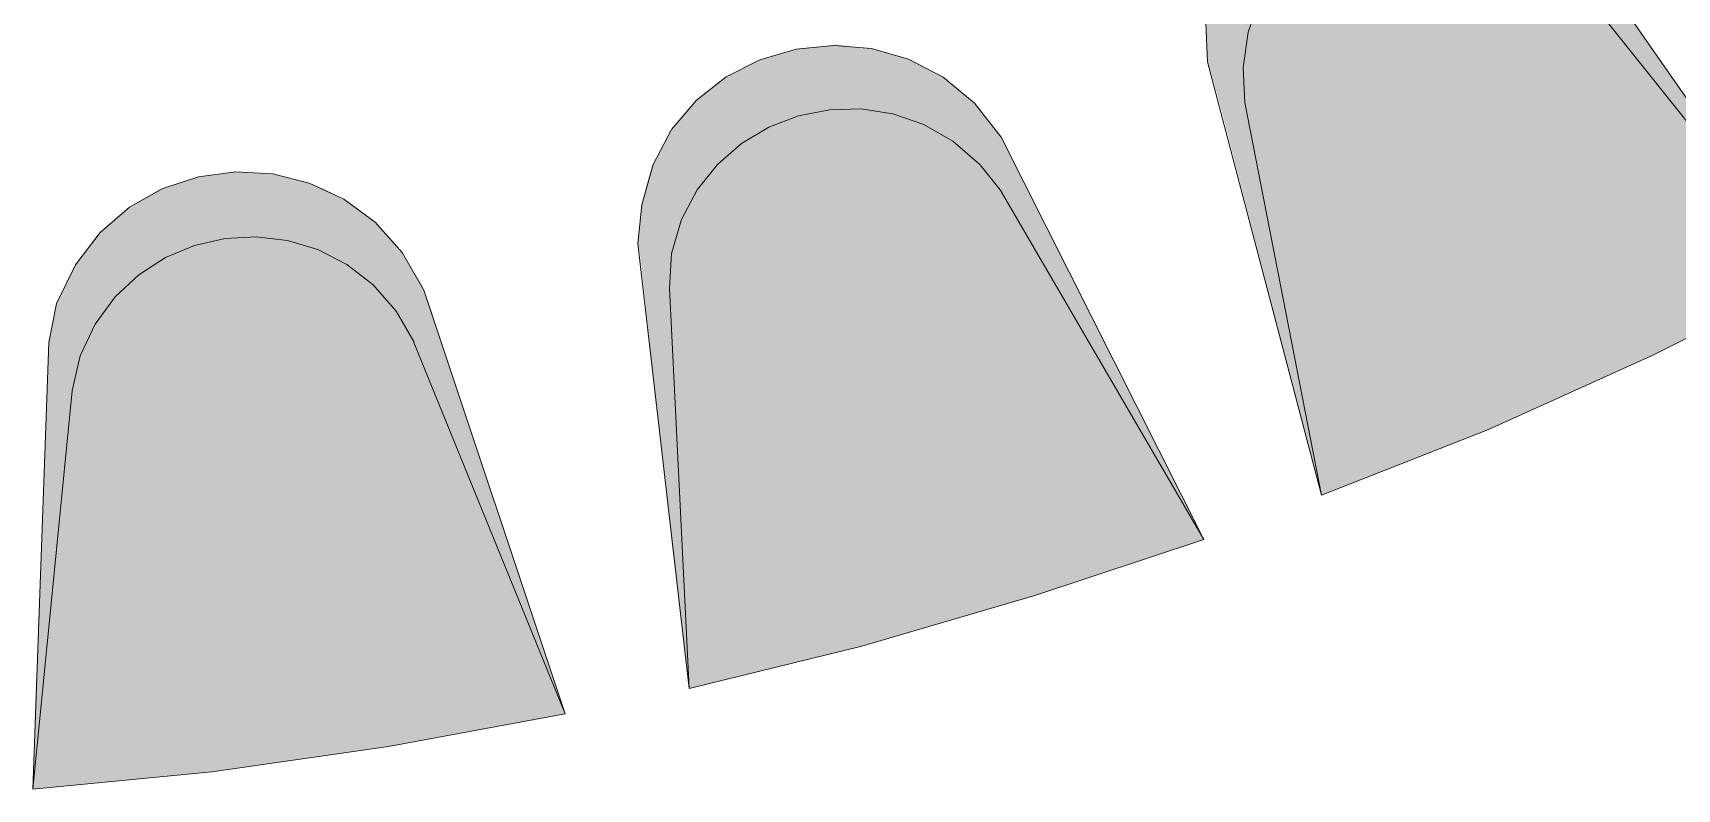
# Model space of a CAD drawing. Extents: x 0 to 245, y -13 to 205.
# Drawn here: x 164.08 to 189.63, y 32.53 to 44.28 of the extents above; entities that cross this region are included whole.
import ezdxf

# ---------------------------------------------------------------- set-up
doc = ezdxf.new("R2010")
doc.units = 0
doc.layers.add('FILL', color=8, linetype='Continuous')
doc.layers.add('GEOMETRY', color=7, linetype='Continuous')

msp = doc.modelspace()

# ---------------------------------------------------------------- hatches: boundary and pattern name
at = {"layer": 'FILL'}
for points in [[(191.703, 40.497), (187.704, 46.238), (187.223, 46.698), (186.689, 47.03), (186.12, 47.24), (185.534, 47.331), (184.947, 47.31), (184.378, 47.181), (183.843, 46.95), (183.361, 46.621), (182.948, 46.201), (182.622, 45.693), (182.401, 45.103), (182.302, 44.436), (182.332, 43.835)], [(187.796, 45.397), (187.399, 45.789), (186.951, 46.082), (186.476, 46.277), (185.985, 46.376), (185.49, 46.386), (185.005, 46.309), (184.541, 46.151), (184.11, 45.916), (183.724, 45.609), (183.397, 45.233), (183.139, 44.794), (182.963, 44.296), (182.882, 43.744), (182.912, 43.203)], [(187.795, 45.397), (189.566, 43.203), (189.809, 43.203)], [(187.795, 45.397), (188.283, 45.397), (189.809, 43.203)], [(191.703, 40.497), (187.796, 45.396)], [(183.156, 44.826), (182.972, 44.284), (188.68, 44.284)], [(183.156, 44.826), (188.283, 44.826), (188.68, 44.284)], [(182.301, 44.284), (182.331, 43.835), (182.881, 43.835)], [(182.301, 44.284), (182.972, 44.284), (182.881, 43.835)], [(182.972, 44.284), (182.881, 43.743), (189.108, 43.743)], [(182.972, 44.284), (188.68, 44.284), (189.108, 43.743)], [(182.271, 36.409), (179.126, 42.662), (178.711, 43.192), (178.224, 43.595), (177.685, 43.876), (177.112, 44.04), (176.524, 44.09), (175.939, 44.031), (175.376, 43.867), (174.854, 43.601), (174.391, 43.239), (174.005, 42.783), (173.716, 42.239), (173.542, 41.61), (173.481, 41.009)], [(175.892, 44.015), (175.373, 43.865), (177.663, 43.865)], [(175.983, 44.044), (175.892, 44.015), (177.205, 44.015)], [(175.892, 44.015), (177.204, 44.015), (177.663, 43.865)], [(176.593, 44.104), (175.983, 44.044), (177.021, 44.044)], [(175.983, 44.044), (177.021, 44.044), (177.205, 44.015)], [(175.312, 43.835), (174.855, 43.594), (178.21, 43.594)], [(175.374, 43.864), (175.312, 43.835), (177.784, 43.835)], [(175.312, 43.835), (177.784, 43.835), (178.21, 43.594)], [(175.374, 43.864), (177.663, 43.864), (177.784, 43.835)], [(184.101, 37.101), (182.331, 43.835)], [(182.332, 43.835), (182.363, 43.743), (182.882, 43.743)], [(182.332, 43.835), (182.882, 43.835), (182.882, 43.743)], [(182.363, 43.743), (182.515, 43.202), (182.912, 43.202)], [(182.363, 43.743), (182.882, 43.743), (182.912, 43.202)], [(182.882, 43.743), (182.911, 43.202), (189.566, 43.202)], [(182.882, 43.743), (189.109, 43.743), (189.566, 43.202)], [(174.762, 43.533), (174.366, 43.202), (178.669, 43.202)], [(174.855, 43.594), (174.762, 43.533), (178.303, 43.533)], [(174.762, 43.533), (178.303, 43.533), (178.669, 43.202)], [(174.855, 43.594), (178.21, 43.594), (178.303, 43.533)], [(174.366, 43.202), (174.305, 43.142), (178.761, 43.142)], [(174.366, 43.202), (178.67, 43.202), (178.761, 43.142)], [(182.515, 43.202), (183.216, 40.497), (183.429, 40.497)], [(182.515, 43.202), (182.911, 43.202), (183.429, 40.497)], [(184.101, 37.101), (182.912, 43.203)], [(182.912, 43.202), (183.43, 40.497), (191.703, 40.497)], [(182.912, 43.202), (189.565, 43.202), (191.703, 40.497)], [(189.565, 43.202), (189.808, 43.202), (191.703, 40.497)], [(179.127, 41.821), (178.792, 42.24), (178.376, 42.6), (177.923, 42.861), (177.443, 43.027), (176.951, 43.102), (176.457, 43.09), (175.974, 42.994), (175.514, 42.818), (175.091, 42.565), (174.715, 42.239), (174.4, 41.843), (174.157, 41.382), (174, 40.858), (173.97, 40.317)], [(174.245, 43.052), (174.123, 42.904), (175.709, 42.904)], [(174.275, 43.113), (174.245, 43.052), (176.228, 43.052)], [(174.245, 43.052), (176.228, 43.052), (175.709, 42.904)], [(174.305, 43.143), (174.275, 43.113), (178.791, 43.113)], [(174.275, 43.113), (176.778, 43.113), (176.228, 43.052)], [(174.305, 43.143), (178.76, 43.143), (178.791, 43.113)], [(176.198, 43.052), (175.709, 42.904), (177.784, 42.904)], [(176.228, 43.052), (176.198, 43.052), (177.358, 43.052)], [(176.198, 43.052), (177.358, 43.052), (177.784, 42.904)], [(176.778, 43.113), (176.228, 43.052), (177.205, 43.052)], [(176.228, 43.052), (177.358, 43.052)], [(176.778, 43.113), (177.205, 43.052), (178.822, 43.052)], [(176.778, 43.113), (178.792, 43.113), (178.822, 43.052)], [(177.205, 43.052), (178.822, 43.052)], [(177.205, 43.052), (178.822, 43.052)], [(177.358, 43.052), (177.876, 42.872), (178.975, 42.872)], [(177.358, 43.052), (178.822, 43.052), (178.975, 42.872)], [(173.939, 42.662), (173.755, 42.302), (174.793, 42.302)], [(173.969, 42.751), (173.939, 42.662), (175.22, 42.662)], [(173.939, 42.662), (175.22, 42.662), (174.793, 42.302)], [(173.969, 42.751), (175.373, 42.751), (175.22, 42.662)], [(174.123, 42.904), (173.97, 42.752), (175.374, 42.752)], [(174.123, 42.904), (175.709, 42.904), (175.374, 42.752)], [(175.22, 42.662), (175.158, 42.6), (178.365, 42.6)], [(175.647, 42.872), (175.22, 42.662), (178.272, 42.662)], [(175.22, 42.662), (178.272, 42.662), (178.365, 42.6)], [(175.709, 42.904), (175.647, 42.873), (177.876, 42.873)], [(175.647, 42.872), (177.876, 42.872), (178.272, 42.662)], [(175.709, 42.904), (177.784, 42.904), (177.876, 42.873)], [(177.876, 42.872), (178.272, 42.662), (179.127, 42.662)], [(177.876, 42.872), (178.976, 42.872), (179.127, 42.662)], [(178.272, 42.662), (178.365, 42.6), (179.158, 42.6)], [(178.272, 42.662), (179.126, 42.662), (179.158, 42.6)], [(175.159, 42.601), (174.793, 42.302), (178.7, 42.302)], [(175.159, 42.601), (178.365, 42.601), (178.7, 42.302)], [(178.365, 42.601), (178.792, 42.241), (179.342, 42.241)], [(178.365, 42.601), (179.158, 42.601), (179.342, 42.241)], [(173.696, 42.211), (173.602, 41.88), (174.427, 41.88)], [(173.755, 42.302), (173.695, 42.211), (174.701, 42.211)], [(173.696, 42.211), (174.702, 42.211), (174.427, 41.88)], [(173.755, 42.302), (174.792, 42.302), (174.701, 42.211)], [(174.733, 42.24), (174.427, 41.88), (179.067, 41.88)], [(174.793, 42.302), (174.733, 42.24), (178.792, 42.24)], [(174.733, 42.24), (178.792, 42.24), (179.067, 41.88)], [(174.793, 42.302), (178.7, 42.302), (178.792, 42.24)], [(178.792, 42.24), (179.127, 41.821), (179.555, 41.821)], [(178.792, 42.24), (179.342, 42.24), (179.555, 41.821)], [(172.351, 33.703), (170.155, 40.287), (169.817, 40.87), (169.396, 41.341), (168.909, 41.701), (168.374, 41.951), (167.807, 42.092), (167.228, 42.124), (166.652, 42.048), (166.098, 41.864), (165.584, 41.575), (165.125, 41.18), (164.741, 40.68), (164.448, 40.076), (164.326, 39.474)], [(166.308, 41.941), (166.035, 41.851), (168.628, 41.851)], [(166.615, 42.03), (166.308, 41.94), (168.415, 41.94)], [(166.308, 41.941), (168.414, 41.941), (168.628, 41.851)], [(166.95, 42.089), (166.615, 42.03), (168.017, 42.03)], [(166.615, 42.03), (168.017, 42.03), (168.415, 41.94)], [(167.225, 42.12), (166.95, 42.089), (167.834, 42.089)], [(166.95, 42.089), (167.835, 42.089), (168.017, 42.03)], [(165.73, 41.669), (165.515, 41.52), (169.148, 41.52)], [(166.035, 41.851), (165.73, 41.669), (168.965, 41.669)], [(165.73, 41.669), (168.964, 41.669), (169.148, 41.52)], [(166.035, 41.851), (168.629, 41.851), (168.965, 41.669)], [(173.603, 41.88), (173.541, 41.61), (174.275, 41.61)], [(173.603, 41.88), (174.427, 41.88), (174.275, 41.61)], [(174.397, 41.821), (174.153, 41.399), (179.372, 41.399)], [(174.427, 41.88), (174.397, 41.821), (179.126, 41.821)], [(174.397, 41.821), (179.126, 41.821), (179.372, 41.399)], [(174.427, 41.88), (179.067, 41.88), (179.126, 41.821)], [(182.271, 36.409), (179.126, 41.821)], [(179.127, 41.821), (179.982, 40.317), (180.317, 40.317)], [(179.127, 41.821), (179.555, 41.821), (180.317, 40.317)], [(165.515, 41.52), (165.242, 41.279), (169.453, 41.279)], [(165.515, 41.52), (169.148, 41.52), (169.453, 41.279)], [(173.511, 41.4), (173.481, 41.009), (174.06, 41.009)], [(173.511, 41.4), (174.153, 41.4), (174.06, 41.009)], [(173.542, 41.611), (173.512, 41.4), (174.153, 41.4)], [(173.542, 41.611), (174.275, 41.611), (174.153, 41.4)], [(174.153, 41.4), (174, 40.859), (179.676, 40.859)], [(174.153, 41.4), (179.372, 41.4), (179.676, 40.859)], [(165.242, 41.279), (165.058, 41.131), (169.605, 41.131)], [(165.058, 41.13), (165.058, 41.099), (167.316, 41.099)], [(165.058, 41.13), (167.347, 41.13), (167.316, 41.099)], [(165.242, 41.279), (169.454, 41.279), (169.605, 41.131)], [(167.347, 41.13), (167.102, 41.068), (167.897, 41.068)], [(167.347, 41.13), (167.408, 41.099), (169.605, 41.099)], [(167.347, 41.13), (169.605, 41.13), (169.605, 41.099)], [(170.002, 39.476), (169.727, 39.958), (169.366, 40.367), (168.957, 40.686), (168.51, 40.916), (168.038, 41.059), (167.552, 41.116), (167.067, 41.09), (166.592, 40.981), (166.141, 40.792), (165.726, 40.525), (165.358, 40.18), (165.05, 39.759), (164.815, 39.265), (164.692, 38.724)], [(164.997, 41.038), (164.875, 40.858), (166.248, 40.858)], [(165.058, 41.099), (164.996, 41.038), (166.797, 41.038)], [(164.997, 41.038), (166.798, 41.038), (166.248, 40.858)], [(165.058, 41.099), (167.316, 41.099), (166.797, 41.038)], [(166.522, 40.947), (166.248, 40.858), (168.628, 40.858)], [(166.797, 41.038), (166.522, 40.947), (168.414, 40.947)], [(166.522, 40.947), (168.415, 40.947), (168.628, 40.858)], [(167.103, 41.069), (166.797, 41.039), (168.079, 41.039)], [(166.797, 41.038), (168.078, 41.038), (168.414, 40.947)], [(167.103, 41.069), (167.897, 41.069), (168.079, 41.039)], [(167.409, 41.099), (167.897, 41.069), (169.637, 41.069)], [(167.409, 41.099), (169.605, 41.099), (169.637, 41.069)], [(167.897, 41.069), (168.415, 40.948), (169.756, 40.948)], [(167.897, 41.069), (169.636, 41.069), (169.756, 40.948)], [(168.415, 40.947), (168.66, 40.827), (169.85, 40.827)], [(168.415, 40.947), (169.757, 40.947), (169.85, 40.827)], [(174.275, 34.095), (173.481, 41.009)], [(173.481, 41.009), (173.511, 40.859), (174, 40.859)], [(173.481, 41.009), (174.06, 41.009), (174, 40.859)], [(164.875, 40.859), (164.692, 40.617), (165.852, 40.617)], [(164.875, 40.859), (166.248, 40.859), (165.852, 40.617)], [(166.004, 40.708), (165.79, 40.558), (169.117, 40.558)], [(166.248, 40.859), (166.004, 40.709), (168.934, 40.709)], [(166.004, 40.708), (168.934, 40.708), (169.117, 40.558)], [(166.248, 40.859), (168.629, 40.859), (168.934, 40.709)], [(168.66, 40.827), (168.933, 40.708), (169.911, 40.708)], [(168.66, 40.827), (169.849, 40.827), (169.911, 40.708)], [(168.933, 40.708), (169.361, 40.377), (170.123, 40.377)], [(168.933, 40.708), (169.911, 40.708), (170.123, 40.377)], [(173.511, 40.859), (173.573, 40.318), (173.969, 40.318)], [(173.511, 40.859), (173.999, 40.859), (173.969, 40.318)], [(174, 40.859), (173.97, 40.318), (179.982, 40.318)], [(174, 40.859), (179.677, 40.859), (179.982, 40.318)], [(164.692, 40.558), (164.508, 40.197), (165.363, 40.197)], [(164.692, 40.616), (164.692, 40.557), (165.79, 40.557)], [(164.692, 40.616), (165.851, 40.616), (165.79, 40.557)], [(164.692, 40.558), (165.79, 40.558), (165.363, 40.197)], [(165.547, 40.377), (165.363, 40.196), (169.514, 40.196)], [(165.79, 40.558), (165.547, 40.377), (169.361, 40.377)], [(165.547, 40.377), (169.361, 40.377), (169.514, 40.196)], [(165.79, 40.558), (169.117, 40.558), (169.361, 40.377)], [(169.361, 40.377), (169.422, 40.287), (170.155, 40.287)], [(169.361, 40.377), (170.124, 40.377), (170.155, 40.287)], [(183.216, 40.497), (183.429, 40.497), (184.101, 37.101)], [(183.43, 40.497), (183.674, 39.265), (189.23, 39.265)], [(183.43, 40.497), (191.702, 40.497), (189.23, 39.265)], [(184.101, 37.101), (186.697, 38.122), (189.23, 39.265), (191.703, 40.497)], [(164.509, 40.196), (164.448, 40.076), (165.272, 40.076)], [(164.509, 40.196), (165.363, 40.196), (165.272, 40.076)], [(165.363, 40.196), (165.179, 39.958), (169.726, 39.958)], [(165.363, 40.196), (169.513, 40.196), (169.726, 39.958)], [(169.422, 40.287), (169.727, 39.958), (170.277, 39.958)], [(169.422, 40.287), (170.155, 40.287), (170.277, 39.958)], [(173.573, 40.318), (174, 36.41), (174.153, 36.41)], [(173.573, 40.318), (173.969, 40.318), (174.153, 36.41)], [(174.275, 34.095), (173.969, 40.318)], [(173.969, 40.318), (174.153, 36.41), (182.271, 36.41)], [(173.969, 40.318), (179.982, 40.318), (182.271, 36.41)], [(179.982, 40.318), (180.317, 40.318), (182.271, 36.41)], [(164.448, 40.076), (164.386, 39.745), (165.058, 39.745)], [(164.448, 40.076), (165.271, 40.076), (165.058, 39.745)], [(165.179, 39.958), (165.058, 39.745), (169.849, 39.745)], [(165.179, 39.958), (169.726, 39.958), (169.849, 39.745)], [(169.726, 39.958), (170.001, 39.476), (170.428, 39.476)], [(169.726, 39.958), (170.277, 39.958), (170.428, 39.476)], [(164.385, 39.745), (164.325, 39.475), (164.905, 39.475)], [(164.385, 39.745), (165.058, 39.745), (164.905, 39.475)], [(165.058, 39.745), (164.905, 39.475), (170.001, 39.475)], [(165.058, 39.745), (169.849, 39.745), (170.001, 39.475)], [(164.08, 32.531), (164.326, 39.474)], [(164.326, 39.476), (164.326, 39.265), (164.814, 39.265)], [(164.326, 39.476), (164.905, 39.476), (164.814, 39.265)], [(164.905, 39.476), (164.814, 39.265), (170.093, 39.265)], [(164.905, 39.476), (170.002, 39.476), (170.093, 39.265)], [(172.351, 33.703), (170.001, 39.474)], [(170.002, 39.476), (170.307, 38.724), (170.674, 38.724)], [(170.002, 39.476), (170.429, 39.476), (170.674, 38.724)], [(164.326, 39.265), (164.296, 38.724), (164.692, 38.724)], [(164.326, 39.265), (164.814, 39.265), (164.692, 38.724)], [(164.814, 39.265), (164.692, 38.724), (170.306, 38.724)], [(164.814, 39.265), (170.093, 39.265), (170.306, 38.724)], [(183.674, 39.265), (183.889, 38.122), (186.697, 38.122)], [(183.674, 39.265), (189.23, 39.265), (186.697, 38.122)], [(164.08, 32.531), (164.691, 38.723)], [(164.296, 38.724), (164.111, 33.703), (164.204, 33.703)], [(164.296, 38.724), (164.692, 38.724), (164.204, 33.703)], [(164.692, 38.724), (164.204, 33.703), (172.351, 33.703)], [(164.692, 38.724), (170.306, 38.724), (172.351, 33.703)], [(170.306, 38.724), (170.673, 38.724), (172.351, 33.703)], [(183.888, 38.122), (186.697, 38.122), (184.101, 37.101)], [(174, 36.409), (174.153, 36.409), (174.275, 34.095)], [(174.153, 36.409), (174.182, 35.538), (179.647, 35.538)], [(174.153, 36.409), (182.271, 36.409), (179.647, 35.538)], [(174.275, 34.095), (176.96, 34.754), (179.647, 35.538), (182.271, 36.409)], [(174.182, 35.538), (174.244, 34.754), (176.959, 34.754)], [(174.182, 35.538), (179.647, 35.538), (176.959, 34.754)], [(174.245, 34.754), (176.96, 34.754), (174.275, 34.095)], [(164.081, 32.531), (166.859, 32.802), (169.605, 33.193), (172.352, 33.703)], [(164.111, 33.703), (164.204, 33.703), (164.081, 32.531)], [(164.204, 33.703), (164.142, 33.193), (169.605, 33.193)], [(164.204, 33.703), (172.351, 33.703), (169.605, 33.193)], [(164.141, 33.194), (164.111, 32.802), (166.859, 32.802)], [(164.141, 33.194), (169.605, 33.194), (166.859, 32.802)], [(164.111, 32.802), (166.859, 32.802), (164.081, 32.531)]]:
    msp.add_hatch(color=7, dxfattribs=at).paths.add_polyline_path(points)

# ---------------------------------------------------------------- linework, layer by layer
at = {"layer": 'GEOMETRY', "lineweight": 13}
for points in [[(191.703, 40.497), (187.704, 46.238), (187.223, 46.698), (186.689, 47.03), (186.12, 47.24), (185.534, 47.331), (184.947, 47.31), (184.378, 47.181), (183.843, 46.95), (183.361, 46.621), (182.948, 46.201), (182.622, 45.693), (182.401, 45.103), (182.302, 44.436), (182.332, 43.835)], [(187.796, 45.397), (187.399, 45.789), (186.951, 46.082), (186.476, 46.277), (185.985, 46.376), (185.49, 46.386), (185.005, 46.309), (184.541, 46.151), (184.11, 45.916), (183.724, 45.609), (183.397, 45.233), (183.139, 44.794), (182.963, 44.296), (182.882, 43.744), (182.912, 43.203)], [(191.703, 40.497), (187.796, 45.396)], [(182.271, 36.409), (179.126, 42.662), (178.711, 43.192), (178.224, 43.595), (177.685, 43.876), (177.112, 44.04), (176.524, 44.09), (175.939, 44.031), (175.376, 43.867), (174.854, 43.601), (174.391, 43.239), (174.005, 42.783), (173.716, 42.239), (173.542, 41.61), (173.481, 41.009)], [(184.101, 37.101), (182.331, 43.835)], [(184.101, 37.101), (182.912, 43.203)], [(179.127, 41.821), (178.792, 42.24), (178.376, 42.6), (177.923, 42.861), (177.443, 43.027), (176.951, 43.102), (176.457, 43.09), (175.974, 42.994), (175.514, 42.818), (175.091, 42.565), (174.715, 42.239), (174.4, 41.843), (174.157, 41.382), (174, 40.858), (173.97, 40.317)], [(172.351, 33.703), (170.155, 40.287), (169.817, 40.87), (169.396, 41.341), (168.909, 41.701), (168.374, 41.951), (167.807, 42.092), (167.228, 42.124), (166.652, 42.048), (166.098, 41.864), (165.584, 41.575), (165.125, 41.18), (164.741, 40.68), (164.448, 40.076), (164.326, 39.474)], [(182.271, 36.409), (179.126, 41.821)], [(170.002, 39.476), (169.727, 39.958), (169.366, 40.367), (168.957, 40.686), (168.51, 40.916), (168.038, 41.059), (167.552, 41.116), (167.067, 41.09), (166.592, 40.981), (166.141, 40.792), (165.726, 40.525), (165.358, 40.18), (165.05, 39.759), (164.815, 39.265), (164.692, 38.724)], [(174.275, 34.095), (173.481, 41.009)], [(184.101, 37.101), (186.697, 38.122), (189.23, 39.265), (191.703, 40.497)], [(174.275, 34.095), (173.969, 40.318)], [(164.081, 32.531), (164.326, 39.473)], [(172.351, 33.703), (170.001, 39.474)], [(164.081, 32.531), (164.692, 38.723)], [(174.275, 34.095), (176.96, 34.754), (179.647, 35.538), (182.271, 36.409)], [(164.081, 32.531), (166.859, 32.802), (169.605, 33.193), (172.352, 33.703)]]:
    msp.add_lwpolyline(points, dxfattribs=at)

doc.saveas('drawing.dxf')
